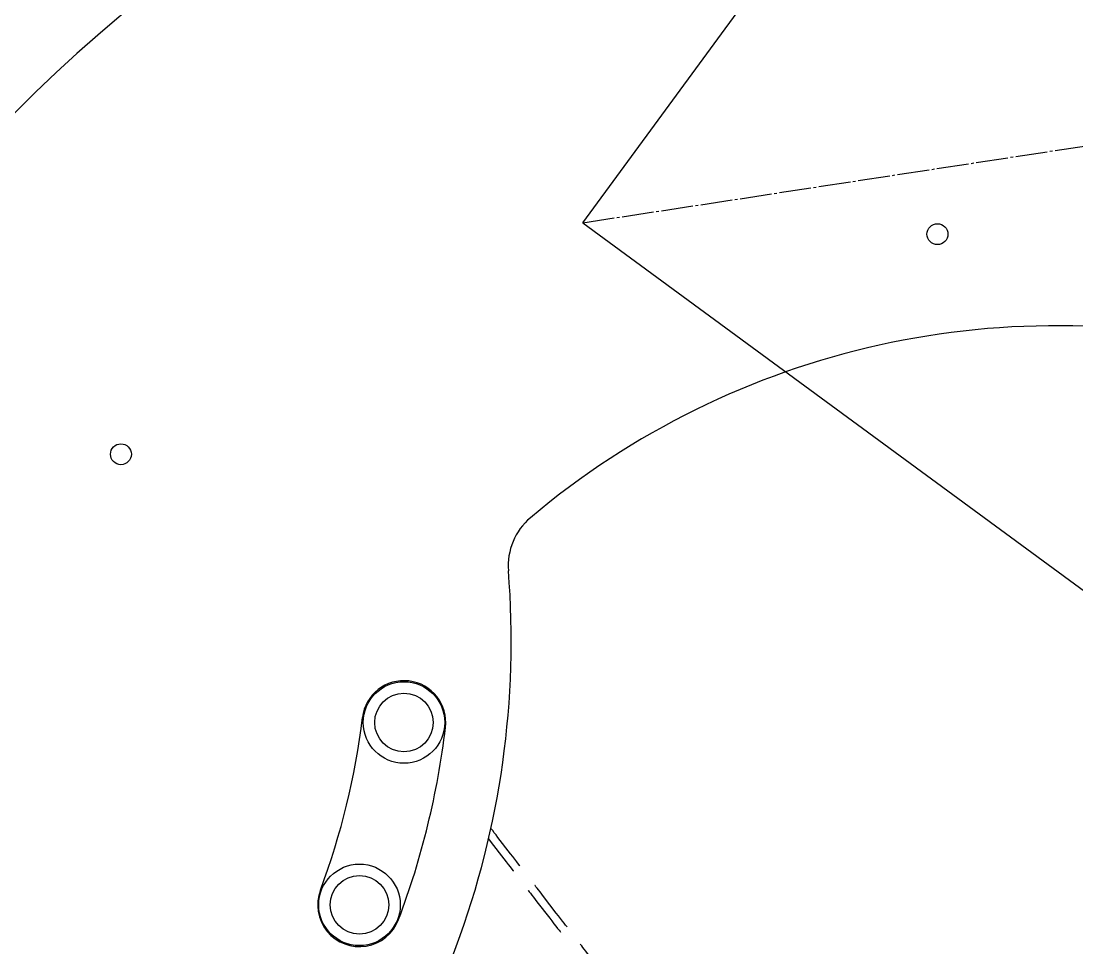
# Model space of a CAD drawing. Header units: millimetres. Extents: x -280 to 300, y -186 to 266.
# Drawn here: x -35.2 to 15.3, y 54.9 to 99.3 of the extents above; entities that cross this region are included whole.
import ezdxf

# ---------------------------------------------------------------- set-up
doc = ezdxf.new("R2010")
doc.units = ezdxf.units.MM
doc.linetypes.add('SLD-Center', pattern=[1.905, 1.524, -0.127, 0.127, -0.127])
doc.linetypes.add('SLD-Solid', pattern=[0])

msp = doc.modelspace()

# ---------------------------------------------------------------- linework, layer by layer
at = {"color": 7, "linetype": 'SLD-Solid'}
for q in [(15.37, 121.867), (23.926, 65.949)]:
    msp.add_line((-8.311, 89.63), q, dxfattribs=at)
at = {"color": 7, "linetype": 'SLD-Center'}
msp.add_line((-8.311, 89.63), (47.607, 98.186), dxfattribs=at)
at = {"color": 7, "linetype": 'SLD-Solid', "lineweight": 25}
for p, q in [((-11.761, 59.446), (-12.369, 60.234)), ((-12.685, 59.99), (-12.078, 59.202)), ((-10.497, 57.154), (-9.889, 56.366)), ((-9.573, 56.611), (-10.18, 57.398))]:
    msp.add_line(p, q, dxfattribs=at)
at = {"color": 7, "linetype": 'SLD-Solid', "lineweight": 25, "flags": 128}
for points in [[(-12.369, 60.234), (-12.457, 60.348), (-12.54, 60.456), (-12.616, 60.555), (-12.682, 60.64), (-12.7, 60.664)], [(-12.815, 60.157), (-12.773, 60.104), (-12.685, 59.99)], [(-12.078, 59.202), (-11.976, 59.07), (-11.876, 58.941), (-11.783, 58.82), (-11.701, 58.714), (-11.633, 58.625), (-11.627, 58.618)], [(-11.314, 58.867), (-11.316, 58.87), (-11.384, 58.958), (-11.466, 59.065), (-11.559, 59.185), (-11.659, 59.314), (-11.761, 59.446)], [(-10.913, 57.693), (-10.904, 57.681), (-10.864, 57.63), (-10.811, 57.56), (-10.745, 57.475), (-10.669, 57.376), (-10.585, 57.268), (-10.497, 57.154)], [(-10.18, 57.398), (-10.268, 57.512), (-10.352, 57.62), (-10.428, 57.719), (-10.494, 57.804), (-10.548, 57.874), (-10.587, 57.926), (-10.595, 57.936)], [(-9.059, 55.945), (-9.077, 55.968), (-9.128, 56.034), (-9.196, 56.122), (-9.278, 56.229), (-9.371, 56.349), (-9.471, 56.479), (-9.573, 56.611)], [(-9.889, 56.366), (-9.787, 56.234), (-9.688, 56.105), (-9.595, 55.985), (-9.512, 55.878), (-9.444, 55.79), (-9.393, 55.724), (-9.374, 55.699)], [(-7.992, 54.563), (-8.08, 54.677), (-8.164, 54.785), (-8.24, 54.883), (-8.306, 54.969), (-8.359, 55.039), (-8.399, 55.09), (-8.424, 55.122), (-8.432, 55.132)]]:
    msp.add_lwpolyline(points, dxfattribs=at)
at = {"color": 7, "linetype": 'SLD-Solid', "lineweight": 25}
for centre, radius in [((8.66, 89.085), 0.5), ((-30.401, 78.558), 0.5), ((-16.86, 65.728), 1.95), ((-16.86, 65.728), 1.4), ((-18.989, 57.005), 1.95), ((-18.989, 57.005), 1.4)]:
    msp.add_circle(centre, radius, dxfattribs=at)
at = {"color": 7, "linetype": 'SLD-Solid', "lineweight": 18}
msp.add_arc((-80.395, 13.642), 200, 106.40756, 290.99244, dxfattribs=at)
at = {"color": 7, "linetype": 'SLD-Solid', "lineweight": 25}
for centre, radius, start, end in [((14.326, 45.703), 70, 359.07693, 137.53919), ((14.326, 45.703), 39, 19.6926, 130.126), ((-8.875, 73.23), 3, 130.126, 184.5977), ((-53.65, 69.629), 41.92, 314.5907, 4.5977), ((-16.86, 65.728), 2, 353.2056, 173.2056), ((-53.848, 70.135), 35.25, 339.3611, 353.2056), ((-53.848, 70.135), 39.25, 339.3611, 353.2056), ((-18.989, 57.005), 2, 159.3611, 339.3611)]:
    msp.add_arc(centre, radius, start, end, dxfattribs=at)

doc.saveas('drawing.dxf')
